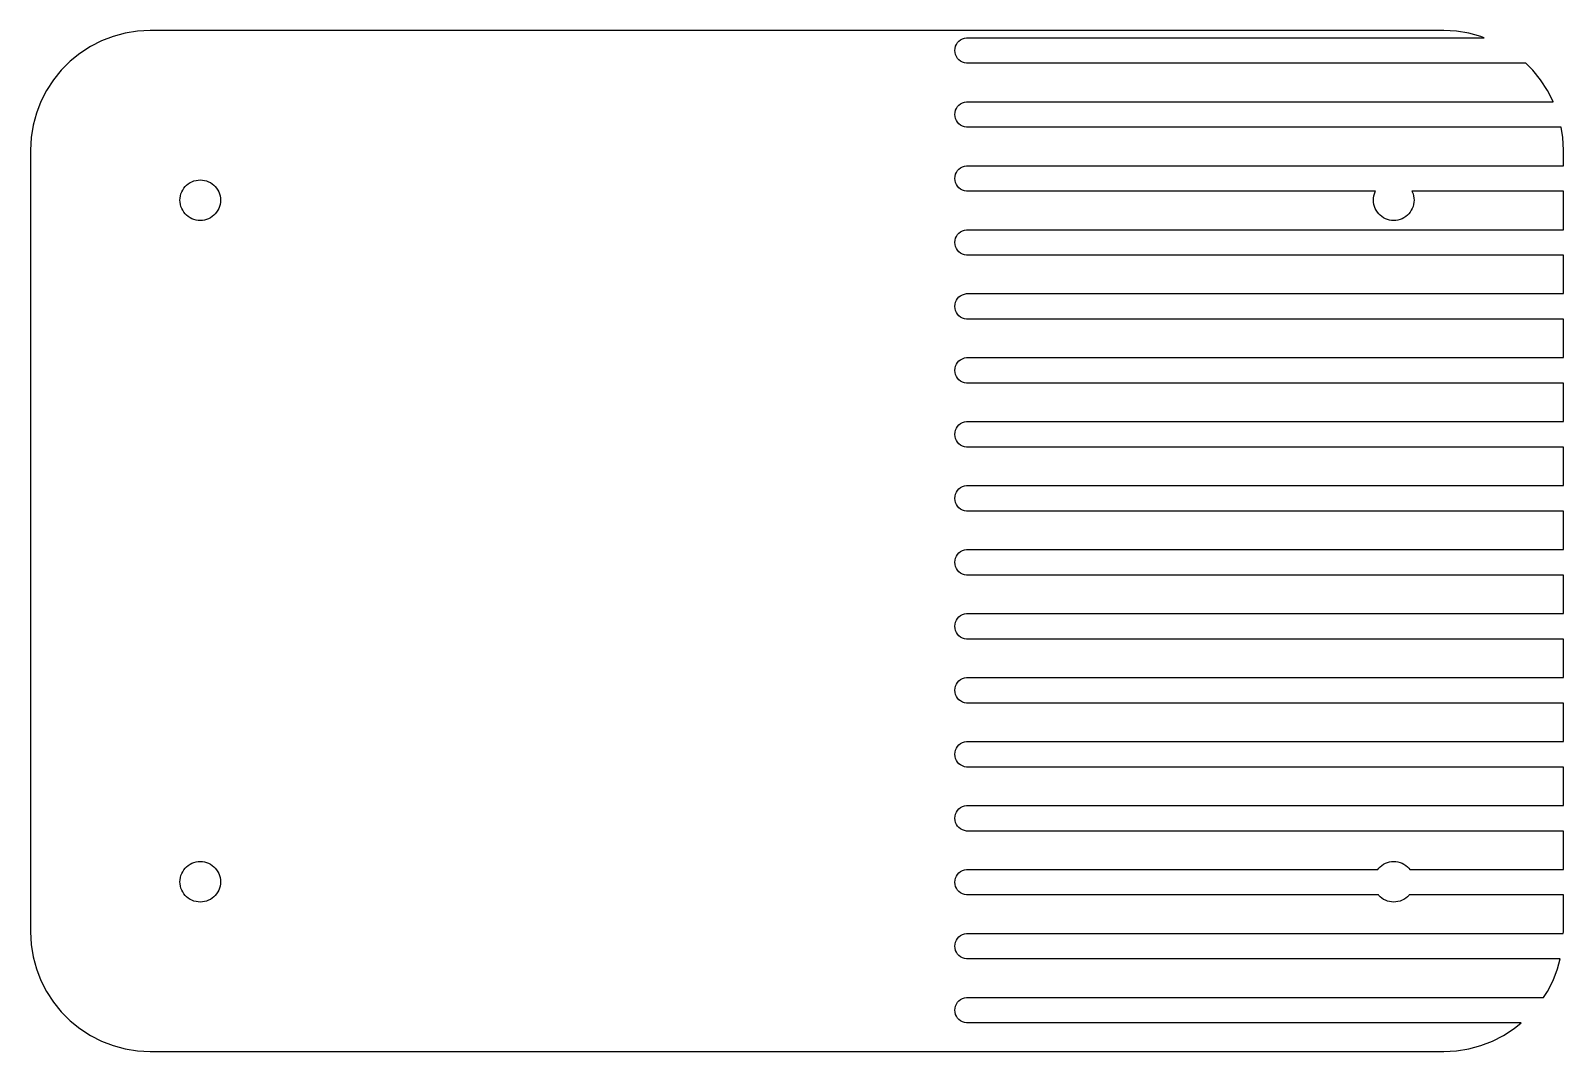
# Model space of a CAD drawing. Header units: metres. Extents: x -90 to 90, y -60 to 60.
import ezdxf

# ---------------------------------------------------------------- set-up
doc = ezdxf.new("R2010")
doc.units = ezdxf.units.M

msp = doc.modelspace()

# ---------------------------------------------------------------- linework, layer by layer
for p, q in [((-78.7358, 59.5191), (-80.1512, 59.1398)), ((-77.2884, 59.7483), (-78.7358, 59.5191)), ((-75.825, 59.825), (-77.2884, 59.7483)), ((75.825, 59.825), (-75.825, 59.825)), ((77.2884, 59.7483), (75.825, 59.825)), ((78.7358, 59.5191), (77.2884, 59.7483)), ((80.1512, 59.1398), (78.7358, 59.5191)), ((-82.825, 57.9494), (-84.054, 57.1512)), ((-81.5193, 58.6146), (-82.825, 57.9494)), ((-80.1512, 59.1398), (-81.5193, 58.6146)), ((18.5, 57.5), (18.5204, 57.7469)), ((18.5204, 57.2531), (18.5, 57.5)), ((18.5204, 57.7469), (18.5813, 57.987)), ((18.5813, 57.987), (18.6808, 58.2139)), ((18.6808, 58.2139), (18.8163, 58.4213)), ((18.8163, 58.4213), (18.9841, 58.6036)), ((18.9841, 58.6036), (19.1796, 58.7558)), ((19.1796, 58.7558), (19.3974, 58.8737)), ((19.3974, 58.8737), (19.6318, 58.9541)), ((19.6318, 58.9541), (19.8761, 58.9949)), ((19.8761, 58.9949), (80.5287, 58.9949)), ((80.5287, 58.9949), (80.1512, 59.1398)), ((-85.1928, 56.229), (-86.229, 55.1928)), ((-84.054, 57.1512), (-85.1928, 56.229)), ((18.5813, 57.0129), (18.5204, 57.2531)), ((18.6808, 56.7861), (18.5813, 57.0129)), ((18.8163, 56.5787), (18.6808, 56.7861)), ((18.9841, 56.3964), (18.8163, 56.5787)), ((19.1796, 56.2442), (18.9841, 56.3964)), ((19.3974, 56.1263), (19.1796, 56.2442)), ((19.6318, 56.0459), (19.3974, 56.1263)), ((19.8761, 56.0051), (19.6318, 56.0459)), ((85.4167, 56.0051), (19.8761, 56.0051)), ((86.229, 55.1928), (85.4167, 56.0051)), ((-87.1512, 54.054), (-87.9494, 52.825)), ((-86.229, 55.1928), (-87.1512, 54.054)), ((87.1512, 54.054), (86.229, 55.1928)), ((87.9494, 52.825), (87.1512, 54.054)), ((-87.9494, 52.825), (-88.6146, 51.5193)), ((88.6146, 51.5193), (87.9494, 52.825)), ((-88.6146, 51.5193), (-89.1398, 50.1512)), ((18.5204, 50.2469), (18.5813, 50.487)), ((18.5813, 50.487), (18.6808, 50.7139)), ((18.6808, 50.7139), (18.8163, 50.9213)), ((18.8163, 50.9213), (18.9841, 51.1036)), ((18.9841, 51.1036), (19.1796, 51.2558)), ((19.1796, 51.2558), (19.3974, 51.3737)), ((19.3974, 51.3737), (19.6318, 51.4541)), ((19.6318, 51.4541), (19.8761, 51.4949)), ((19.8761, 51.4949), (88.624, 51.4949)), ((88.624, 51.4949), (88.6146, 51.5193)), ((-89.5191, 48.7358), (-89.7483, 47.2884)), ((-89.1398, 50.1512), (-89.5191, 48.7358)), ((18.5, 50), (18.5204, 50.2469)), ((18.5204, 49.7531), (18.5, 50)), ((18.5813, 49.5129), (18.5204, 49.7531)), ((18.6808, 49.2861), (18.5813, 49.5129)), ((18.8163, 49.0787), (18.6808, 49.2861)), ((18.9841, 48.8964), (18.8163, 49.0787)), ((19.1796, 48.7442), (18.9841, 48.8964)), ((19.3974, 48.6263), (19.1796, 48.7442)), ((19.6318, 48.5459), (19.3974, 48.6263)), ((19.8761, 48.5051), (19.6318, 48.5459)), ((-89.7483, 47.2884), (-89.825, 45.825)), ((89.5556, 48.5051), (19.8761, 48.5051)), ((89.7483, 47.2884), (89.5556, 48.5051)), ((89.825, 45.825), (89.7483, 47.2884)), ((-89.825, 45.825), (-89.825, -45.825)), ((89.825, 43.9949), (89.825, 45.825)), ((18.5813, 42.987), (18.6808, 43.2139)), ((18.6808, 43.2139), (18.8163, 43.4213)), ((18.8163, 43.4213), (18.9841, 43.6036)), ((18.9841, 43.6036), (19.1796, 43.7558)), ((19.1796, 43.7558), (19.3974, 43.8737)), ((19.3974, 43.8737), (19.6318, 43.9541)), ((19.6318, 43.9541), (19.8761, 43.9949)), ((19.8761, 43.9949), (89.825, 43.9949)), ((-72.0068, 41.1375), (-71.8714, 41.346)), ((-71.8714, 41.346), (-71.715, 41.5392)), ((-71.715, 41.5392), (-71.5392, 41.715)), ((-71.5392, 41.715), (-71.346, 41.8714)), ((-71.346, 41.8714), (-71.1375, 42.0068)), ((-71.1375, 42.0068), (-70.916, 42.1197)), ((-70.916, 42.1197), (-70.6839, 42.2088)), ((-70.6839, 42.2088), (-70.4438, 42.2731)), ((-70.4438, 42.2731), (-70.1983, 42.312)), ((-70.1983, 42.312), (-69.95, 42.325)), ((-69.95, 42.325), (-69.7017, 42.312)), ((-69.7017, 42.312), (-69.4562, 42.2731)), ((-69.4562, 42.2731), (-69.2161, 42.2088)), ((-69.2161, 42.2088), (-68.984, 42.1197)), ((-68.984, 42.1197), (-68.7625, 42.0068)), ((-68.7625, 42.0068), (-68.554, 41.8714)), ((-68.554, 41.8714), (-68.3608, 41.715)), ((-68.3608, 41.715), (-68.185, 41.5392)), ((-68.185, 41.5392), (-68.0286, 41.346)), ((-68.0286, 41.346), (-67.8932, 41.1375)), ((18.5, 42.5), (18.5204, 42.7469)), ((18.5204, 42.2531), (18.5, 42.5)), ((18.5204, 42.7469), (18.5813, 42.987)), ((18.5813, 42.0129), (18.5204, 42.2531)), ((18.6808, 41.7861), (18.5813, 42.0129)), ((18.8163, 41.5787), (18.6808, 41.7861)), ((18.9841, 41.3964), (18.8163, 41.5787)), ((19.1796, 41.2442), (18.9841, 41.3964)), ((-72.325, 39.95), (-72.312, 40.1982)), ((-72.312, 39.7017), (-72.325, 39.95)), ((-72.312, 40.1982), (-72.2731, 40.4438)), ((-72.2731, 39.4562), (-72.312, 39.7017)), ((-72.2731, 40.4438), (-72.2088, 40.6839)), ((-72.2088, 40.6839), (-72.1197, 40.916)), ((-72.1197, 40.916), (-72.0068, 41.1375)), ((-67.8932, 41.1375), (-67.7803, 40.916)), ((-67.7803, 40.916), (-67.6912, 40.6839)), ((-67.6912, 40.6839), (-67.6269, 40.4438)), ((-67.6269, 40.4438), (-67.588, 40.1982)), ((-67.588, 39.7017), (-67.6269, 39.4562)), ((-67.588, 40.1982), (-67.575, 39.95)), ((-67.575, 39.95), (-67.588, 39.7017)), ((19.3974, 41.1263), (19.1796, 41.2442)), ((19.6318, 41.0459), (19.3974, 41.1263)), ((19.8761, 41.0051), (19.6318, 41.0459)), ((67.8257, 41.0051), (19.8761, 41.0051)), ((67.575, 39.95), (67.588, 40.1982)), ((67.588, 39.7017), (67.575, 39.95)), ((67.588, 40.1982), (67.6269, 40.4438)), ((67.6269, 39.4562), (67.588, 39.7017)), ((67.6269, 40.4438), (67.6912, 40.6839)), ((67.6912, 40.6839), (67.7803, 40.916)), ((67.7803, 40.916), (67.8257, 41.0051)), ((89.825, 41.0051), (72.0742, 41.0051)), ((72.0742, 41.0051), (72.1197, 40.916)), ((72.1197, 40.916), (72.2088, 40.6839)), ((72.2088, 40.6839), (72.2731, 40.4438)), ((72.2731, 40.4438), (72.312, 40.1982)), ((72.312, 39.7017), (72.2731, 39.4562)), ((72.312, 40.1982), (72.325, 39.95)), ((72.325, 39.95), (72.312, 39.7017)), ((89.825, 36.4949), (89.825, 41.0051)), ((-72.2088, 39.2161), (-72.2731, 39.4562)), ((-72.1197, 38.984), (-72.2088, 39.2161)), ((-72.0068, 38.7625), (-72.1197, 38.984)), ((-71.8714, 38.554), (-72.0068, 38.7625)), ((-71.715, 38.3608), (-71.8714, 38.554)), ((-71.5392, 38.185), (-71.715, 38.3608)), ((-71.346, 38.0286), (-71.5392, 38.185)), ((-71.1375, 37.8932), (-71.346, 38.0286)), ((-70.916, 37.7803), (-71.1375, 37.8932)), ((-70.6839, 37.6912), (-70.916, 37.7803)), ((-68.984, 37.7803), (-69.2161, 37.6912)), ((-68.7625, 37.8932), (-68.984, 37.7803)), ((-68.554, 38.0286), (-68.7625, 37.8932)), ((-68.3608, 38.185), (-68.554, 38.0286)), ((-68.185, 38.3608), (-68.3608, 38.185)), ((-68.0286, 38.554), (-68.185, 38.3608)), ((-67.8932, 38.7625), (-68.0286, 38.554)), ((-67.7803, 38.984), (-67.8932, 38.7625)), ((-67.6912, 39.2161), (-67.7803, 38.984)), ((-67.6269, 39.4562), (-67.6912, 39.2161)), ((67.6912, 39.2161), (67.6269, 39.4562)), ((67.7803, 38.984), (67.6912, 39.2161)), ((67.8932, 38.7625), (67.7803, 38.984)), ((68.0286, 38.554), (67.8932, 38.7625)), ((68.185, 38.3608), (68.0286, 38.554)), ((68.3608, 38.185), (68.185, 38.3608)), ((68.554, 38.0286), (68.3608, 38.185)), ((68.7625, 37.8932), (68.554, 38.0286)), ((68.984, 37.7803), (68.7625, 37.8932)), ((69.2161, 37.6912), (68.984, 37.7803)), ((70.916, 37.7803), (70.6839, 37.6912)), ((71.1375, 37.8932), (70.916, 37.7803)), ((71.346, 38.0286), (71.1375, 37.8932)), ((71.5392, 38.185), (71.346, 38.0286)), ((71.715, 38.3608), (71.5392, 38.185)), ((71.8714, 38.554), (71.715, 38.3608)), ((72.0068, 38.7625), (71.8714, 38.554)), ((72.1197, 38.984), (72.0068, 38.7625)), ((72.2088, 39.2161), (72.1197, 38.984)), ((72.2731, 39.4562), (72.2088, 39.2161)), ((-70.4438, 37.6269), (-70.6839, 37.6912)), ((-70.1983, 37.588), (-70.4438, 37.6269)), ((-69.95, 37.575), (-70.1983, 37.588)), ((-69.7017, 37.588), (-69.95, 37.575)), ((-69.4562, 37.6269), (-69.7017, 37.588)), ((-69.2161, 37.6912), (-69.4562, 37.6269)), ((18.8163, 35.9213), (18.9841, 36.1036)), ((18.9841, 36.1036), (19.1796, 36.2558)), ((19.1796, 36.2558), (19.3974, 36.3737)), ((19.3974, 36.3737), (19.6318, 36.4541)), ((19.6318, 36.4541), (19.8761, 36.4949)), ((19.8761, 36.4949), (89.825, 36.4949)), ((69.4562, 37.6269), (69.2161, 37.6912)), ((69.7017, 37.588), (69.4562, 37.6269)), ((69.95, 37.575), (69.7017, 37.588)), ((70.1983, 37.588), (69.95, 37.575)), ((70.4438, 37.6269), (70.1983, 37.588)), ((70.6839, 37.6912), (70.4438, 37.6269)), ((18.5, 35), (18.5204, 35.2469)), ((18.5204, 34.7531), (18.5, 35)), ((18.5204, 35.2469), (18.5813, 35.487)), ((18.5813, 34.5129), (18.5204, 34.7531)), ((18.5813, 35.487), (18.6808, 35.7139)), ((18.6808, 34.2861), (18.5813, 34.5129)), ((18.6808, 35.7139), (18.8163, 35.9213)), ((18.8163, 34.0787), (18.6808, 34.2861)), ((18.9841, 33.8964), (18.8163, 34.0787)), ((19.1796, 33.7442), (18.9841, 33.8964)), ((19.3974, 33.6263), (19.1796, 33.7442)), ((19.6318, 33.5459), (19.3974, 33.6263)), ((19.8761, 33.5051), (19.6318, 33.5459)), ((89.825, 33.5051), (19.8761, 33.5051)), ((89.825, 28.9949), (89.825, 33.5051)), ((18.9841, 28.6036), (19.1796, 28.7557)), ((19.1796, 28.7557), (19.3974, 28.8737)), ((19.3974, 28.8737), (19.6318, 28.9541)), ((19.6318, 28.9541), (19.8761, 28.9949)), ((19.8761, 28.9949), (89.825, 28.9949)), ((18.5, 27.5), (18.5204, 27.7469)), ((18.5204, 27.2531), (18.5, 27.5)), ((18.5204, 27.7469), (18.5813, 27.987)), ((18.5813, 27.0129), (18.5204, 27.2531)), ((18.5813, 27.987), (18.6808, 28.2139)), ((18.6808, 26.7861), (18.5813, 27.0129)), ((18.6808, 28.2139), (18.8163, 28.4213)), ((18.8163, 28.4213), (18.9841, 28.6036)), ((18.8163, 26.5787), (18.6808, 26.7861)), ((18.9841, 26.3964), (18.8163, 26.5787)), ((19.1796, 26.2442), (18.9841, 26.3964)), ((19.3974, 26.1263), (19.1796, 26.2442)), ((19.6318, 26.0459), (19.3974, 26.1263)), ((19.8761, 26.0051), (19.6318, 26.0459)), ((89.825, 26.0051), (19.8761, 26.0051)), ((89.825, 21.4949), (89.825, 26.0051)), ((18.5, 20), (18.5204, 20.2469)), ((18.5204, 19.7531), (18.5, 20)), ((18.5204, 20.2469), (18.5813, 20.487)), ((18.5813, 20.487), (18.6808, 20.7139)), ((18.6808, 20.7139), (18.8163, 20.9213)), ((18.8163, 20.9213), (18.9841, 21.1036)), ((18.9841, 21.1036), (19.1796, 21.2557)), ((19.1796, 21.2557), (19.3974, 21.3737)), ((19.3974, 21.3737), (19.6318, 21.4541)), ((19.6318, 21.4541), (19.8761, 21.4949)), ((19.8761, 21.4949), (89.825, 21.4949)), ((18.5813, 19.5129), (18.5204, 19.7531)), ((18.6808, 19.2861), (18.5813, 19.5129)), ((18.8163, 19.0787), (18.6808, 19.2861)), ((18.9841, 18.8964), (18.8163, 19.0787)), ((19.1796, 18.7442), (18.9841, 18.8964)), ((19.3974, 18.6263), (19.1796, 18.7442)), ((19.6318, 18.5459), (19.3974, 18.6263)), ((19.8761, 18.5051), (19.6318, 18.5459)), ((89.825, 18.5051), (19.8761, 18.5051)), ((89.825, 13.9949), (89.825, 18.5051)), ((18.5, 12.5), (18.5204, 12.7469)), ((18.5204, 12.7469), (18.5813, 12.987)), ((18.5813, 12.987), (18.6808, 13.2139)), ((18.6808, 13.2139), (18.8163, 13.4213)), ((18.8163, 13.4213), (18.9841, 13.6036)), ((18.9841, 13.6036), (19.1796, 13.7557)), ((19.1796, 13.7557), (19.3974, 13.8737)), ((19.3974, 13.8737), (19.6318, 13.9541)), ((19.6318, 13.9541), (19.8761, 13.9949)), ((19.8761, 13.9949), (89.825, 13.9949)), ((18.5204, 12.2531), (18.5, 12.5)), ((18.5813, 12.0129), (18.5204, 12.2531)), ((18.6808, 11.7861), (18.5813, 12.0129)), ((18.8163, 11.5787), (18.6808, 11.7861)), ((18.9841, 11.3964), (18.8163, 11.5787)), ((19.1796, 11.2442), (18.9841, 11.3964)), ((19.3974, 11.1263), (19.1796, 11.2442)), ((19.6318, 11.0459), (19.3974, 11.1263)), ((19.8761, 11.0051), (19.6318, 11.0459)), ((89.825, 11.0051), (19.8761, 11.0051)), ((89.825, 6.49487), (89.825, 11.0051)), ((18.5204, 5.24689), (18.5813, 5.48705)), ((18.5813, 5.48705), (18.6808, 5.71391)), ((18.6808, 5.71391), (18.8163, 5.92131)), ((18.8163, 5.92131), (18.9841, 6.10358)), ((18.9841, 6.10358), (19.1796, 6.25574)), ((19.1796, 6.25574), (19.3974, 6.37366)), ((19.3974, 6.37366), (19.6318, 6.45409)), ((19.6318, 6.45409), (19.8761, 6.49487)), ((19.8761, 6.49487), (89.825, 6.49487)), ((18.5, 5), (18.5204, 5.24689)), ((18.5204, 4.7531), (18.5, 5)), ((18.5813, 4.51294), (18.5204, 4.7531)), ((18.6808, 4.28607), (18.5813, 4.51294)), ((18.8163, 4.07867), (18.6808, 4.28607)), ((18.9841, 3.89641), (18.8163, 4.07867)), ((19.1796, 3.74425), (18.9841, 3.89641)), ((19.3974, 3.62633), (19.1796, 3.74425)), ((19.6318, 3.5459), (19.3974, 3.62633)), ((19.8761, 3.50511), (19.6318, 3.5459)), ((89.825, 3.50511), (19.8761, 3.50511)), ((89.825, -1.00511), (89.825, 3.50511)), ((18.5813, -2.01294), (18.6808, -1.78607)), ((18.6808, -1.78607), (18.8163, -1.57867)), ((18.8163, -1.57867), (18.9841, -1.39641)), ((18.9841, -1.39641), (19.1796, -1.24425)), ((19.1796, -1.24425), (19.3974, -1.12633)), ((19.3974, -1.12633), (19.6318, -1.0459)), ((19.6318, -1.0459), (19.8761, -1.00511)), ((19.8761, -1.00511), (89.825, -1.00511)), ((18.5, -2.5), (18.5204, -2.2531)), ((18.5204, -2.74689), (18.5, -2.5)), ((18.5204, -2.2531), (18.5813, -2.01294)), ((18.5813, -2.98705), (18.5204, -2.74689)), ((18.6808, -3.21391), (18.5813, -2.98705)), ((18.8163, -3.42131), (18.6808, -3.21391)), ((18.9841, -3.60358), (18.8163, -3.42131)), ((19.1796, -3.75574), (18.9841, -3.60358)), ((19.3974, -3.87366), (19.1796, -3.75574)), ((19.6318, -3.95409), (19.3974, -3.87366)), ((19.8761, -3.99487), (19.6318, -3.95409)), ((89.825, -3.99487), (19.8761, -3.99487)), ((89.825, -8.50511), (89.825, -3.99487)), ((18.8163, -9.07867), (18.9841, -8.89641)), ((18.9841, -8.89641), (19.1796, -8.74425)), ((19.1796, -8.74425), (19.3974, -8.62633)), ((19.3974, -8.62633), (19.6318, -8.5459)), ((19.6318, -8.5459), (19.8761, -8.50511)), ((19.8761, -8.50511), (89.825, -8.50511)), ((18.5, -10), (18.5204, -9.7531)), ((18.5204, -10.2469), (18.5, -10)), ((18.5204, -9.7531), (18.5813, -9.51294)), ((18.5813, -10.487), (18.5204, -10.2469)), ((18.5813, -9.51294), (18.6808, -9.28607)), ((18.6808, -10.7139), (18.5813, -10.487)), ((18.6808, -9.28607), (18.8163, -9.07867)), ((18.8163, -10.9213), (18.6808, -10.7139)), ((18.9841, -11.1036), (18.8163, -10.9213)), ((19.1796, -11.2557), (18.9841, -11.1036)), ((19.3974, -11.3737), (19.1796, -11.2557)), ((19.6318, -11.4541), (19.3974, -11.3737)), ((19.8761, -11.4949), (19.6318, -11.4541)), ((89.825, -11.4949), (19.8761, -11.4949)), ((89.825, -16.0051), (89.825, -11.4949)), ((19.1796, -16.2442), (19.3974, -16.1263)), ((19.3974, -16.1263), (19.6318, -16.0459)), ((19.6318, -16.0459), (19.8761, -16.0051)), ((19.8761, -16.0051), (89.825, -16.0051)), ((18.5, -17.5), (18.5204, -17.2531)), ((18.5204, -17.7469), (18.5, -17.5)), ((18.5204, -17.2531), (18.5813, -17.0129)), ((18.5813, -17.987), (18.5204, -17.7469)), ((18.5813, -17.0129), (18.6808, -16.7861)), ((18.6808, -16.7861), (18.8163, -16.5787)), ((18.8163, -16.5787), (18.9841, -16.3964)), ((18.9841, -16.3964), (19.1796, -16.2442)), ((18.6808, -18.2139), (18.5813, -17.987)), ((18.8163, -18.4213), (18.6808, -18.2139)), ((18.9841, -18.6036), (18.8163, -18.4213)), ((19.1796, -18.7557), (18.9841, -18.6036)), ((19.3974, -18.8737), (19.1796, -18.7557)), ((19.6318, -18.9541), (19.3974, -18.8737)), ((19.8761, -18.9949), (19.6318, -18.9541)), ((89.825, -18.9949), (19.8761, -18.9949)), ((89.825, -23.5051), (89.825, -18.9949)), ((18.5, -25), (18.5204, -24.7531)), ((18.5204, -25.2469), (18.5, -25)), ((18.5204, -24.7531), (18.5813, -24.5129)), ((18.5813, -24.5129), (18.6808, -24.2861)), ((18.6808, -24.2861), (18.8163, -24.0787)), ((18.8163, -24.0787), (18.9841, -23.8964)), ((18.9841, -23.8964), (19.1796, -23.7442)), ((19.1796, -23.7442), (19.3974, -23.6263)), ((19.3974, -23.6263), (19.6318, -23.5459)), ((19.6318, -23.5459), (19.8761, -23.5051)), ((19.8761, -23.5051), (89.825, -23.5051)), ((18.5813, -25.487), (18.5204, -25.2469)), ((18.6808, -25.7139), (18.5813, -25.487)), ((18.8163, -25.9213), (18.6808, -25.7139)), ((18.9841, -26.1036), (18.8163, -25.9213)), ((19.1796, -26.2557), (18.9841, -26.1036)), ((19.3974, -26.3737), (19.1796, -26.2557)), ((19.6318, -26.4541), (19.3974, -26.3737)), ((19.8761, -26.4949), (19.6318, -26.4541)), ((89.825, -26.4949), (19.8761, -26.4949)), ((89.825, -31.0051), (89.825, -26.4949)), ((18.5, -32.5), (18.5204, -32.2531)), ((18.5204, -32.2531), (18.5813, -32.0129)), ((18.5813, -32.0129), (18.6808, -31.7861)), ((18.6808, -31.7861), (18.8163, -31.5787)), ((18.8163, -31.5787), (18.9841, -31.3964)), ((18.9841, -31.3964), (19.1796, -31.2442)), ((19.1796, -31.2442), (19.3974, -31.1263)), ((19.3974, -31.1263), (19.6318, -31.0459)), ((19.6318, -31.0459), (19.8761, -31.0051)), ((19.8761, -31.0051), (89.825, -31.0051)), ((18.5204, -32.7469), (18.5, -32.5)), ((18.5813, -32.987), (18.5204, -32.7469)), ((18.6808, -33.2139), (18.5813, -32.987)), ((18.8163, -33.4213), (18.6808, -33.2139)), ((18.9841, -33.6036), (18.8163, -33.4213)), ((19.1796, -33.7557), (18.9841, -33.6036)), ((19.3974, -33.8737), (19.1796, -33.7557)), ((19.6318, -33.9541), (19.3974, -33.8737)), ((19.8761, -33.9949), (19.6318, -33.9541)), ((89.825, -33.9949), (19.8761, -33.9949)), ((89.825, -38.5051), (89.825, -33.9949)), ((-70.916, -37.7803), (-70.6839, -37.6912)), ((-70.6839, -37.6912), (-70.4438, -37.6269)), ((-70.4438, -37.6269), (-70.1983, -37.588)), ((-70.1983, -37.588), (-69.95, -37.575)), ((-69.95, -37.575), (-69.7017, -37.588)), ((-69.7017, -37.588), (-69.4562, -37.6269)), ((-69.4562, -37.6269), (-69.2161, -37.6912)), ((-69.2161, -37.6912), (-68.984, -37.7803)), ((68.984, -37.7803), (69.2161, -37.6912)), ((69.2161, -37.6912), (69.4562, -37.6269)), ((69.4562, -37.6269), (69.7017, -37.588)), ((69.7017, -37.588), (69.95, -37.575)), ((69.95, -37.575), (70.1983, -37.588)), ((70.1983, -37.588), (70.4438, -37.6269)), ((70.4438, -37.6269), (70.6839, -37.6912)), ((70.6839, -37.6912), (70.916, -37.7803)), ((-72.312, -39.7017), (-72.2731, -39.4562)), ((-72.2731, -39.4562), (-72.2088, -39.2161)), ((-72.2088, -39.2161), (-72.1197, -38.984)), ((-72.1197, -38.984), (-72.0068, -38.7625)), ((-72.0068, -38.7625), (-71.8714, -38.554)), ((-71.8714, -38.554), (-71.715, -38.3608)), ((-71.715, -38.3608), (-71.5392, -38.185)), ((-71.5392, -38.185), (-71.346, -38.0286)), ((-71.346, -38.0286), (-71.1375, -37.8932)), ((-71.1375, -37.8932), (-70.916, -37.7803)), ((-68.984, -37.7803), (-68.7625, -37.8932)), ((-68.7625, -37.8932), (-68.554, -38.0286)), ((-68.554, -38.0286), (-68.3608, -38.185)), ((-68.3608, -38.185), (-68.185, -38.3608)), ((-68.185, -38.3608), (-68.0286, -38.554)), ((-68.0286, -38.554), (-67.8932, -38.7625)), ((-67.8932, -38.7625), (-67.7803, -38.984)), ((-67.7803, -38.984), (-67.6912, -39.2161)), ((-67.6912, -39.2161), (-67.6269, -39.4562)), ((-67.6269, -39.4562), (-67.588, -39.7017)), ((18.5204, -39.7531), (18.5813, -39.5129)), ((18.5813, -39.5129), (18.6808, -39.2861)), ((18.6808, -39.2861), (18.8163, -39.0787)), ((18.8163, -39.0787), (18.9841, -38.8964)), ((18.9841, -38.8964), (19.1796, -38.7442)), ((19.1796, -38.7442), (19.3974, -38.6263)), ((19.3974, -38.6263), (19.6318, -38.5459)), ((19.6318, -38.5459), (19.8761, -38.5051)), ((19.8761, -38.5051), (68.0682, -38.5051)), ((68.0682, -38.5051), (68.185, -38.3608)), ((68.185, -38.3608), (68.3608, -38.185)), ((68.3608, -38.185), (68.554, -38.0286)), ((68.554, -38.0286), (68.7625, -37.8932)), ((68.7625, -37.8932), (68.984, -37.7803)), ((70.916, -37.7803), (71.1375, -37.8932)), ((71.1375, -37.8932), (71.346, -38.0286)), ((71.346, -38.0286), (71.5392, -38.185)), ((71.5392, -38.185), (71.715, -38.3608)), ((71.715, -38.3608), (71.8318, -38.5051)), ((71.8318, -38.5051), (89.825, -38.5051)), ((-72.325, -39.95), (-72.312, -39.7017)), ((-72.312, -40.1982), (-72.325, -39.95)), ((-72.2731, -40.4438), (-72.312, -40.1982)), ((-72.2088, -40.6839), (-72.2731, -40.4438)), ((-72.1197, -40.916), (-72.2088, -40.6839)), ((-72.0068, -41.1375), (-72.1197, -40.916)), ((-71.8714, -41.346), (-72.0068, -41.1375)), ((-67.8932, -41.1375), (-68.0286, -41.346)), ((-67.7803, -40.916), (-67.8932, -41.1375)), ((-67.6912, -40.6839), (-67.7803, -40.916)), ((-67.6269, -40.4438), (-67.6912, -40.6839)), ((-67.588, -40.1982), (-67.6269, -40.4438)), ((-67.588, -39.7017), (-67.575, -39.95)), ((-67.575, -39.95), (-67.588, -40.1982)), ((18.5, -40), (18.5204, -39.7531)), ((18.5204, -40.2469), (18.5, -40)), ((18.5813, -40.487), (18.5204, -40.2469)), ((18.6808, -40.7139), (18.5813, -40.487)), ((18.8163, -40.9213), (18.6808, -40.7139)), ((18.9841, -41.1036), (18.8163, -40.9213)), ((19.1796, -41.2557), (18.9841, -41.1036)), ((19.3974, -41.3737), (19.1796, -41.2557)), ((-71.715, -41.5392), (-71.8714, -41.346)), ((-71.5392, -41.715), (-71.715, -41.5392)), ((-71.346, -41.8714), (-71.5392, -41.715)), ((-71.1375, -42.0068), (-71.346, -41.8714)), ((-70.916, -42.1197), (-71.1375, -42.0068)), ((-70.6839, -42.2088), (-70.916, -42.1197)), ((-70.4438, -42.2731), (-70.6839, -42.2088)), ((-70.1983, -42.312), (-70.4438, -42.2731)), ((-69.95, -42.325), (-70.1983, -42.312)), ((-69.7017, -42.312), (-69.95, -42.325)), ((-69.4562, -42.2731), (-69.7017, -42.312)), ((-69.2161, -42.2088), (-69.4562, -42.2731)), ((-68.984, -42.1197), (-69.2161, -42.2088)), ((-68.7625, -42.0068), (-68.984, -42.1197)), ((-68.554, -41.8714), (-68.7625, -42.0068)), ((-68.3608, -41.715), (-68.554, -41.8714)), ((-68.185, -41.5392), (-68.3608, -41.715)), ((-68.0286, -41.346), (-68.185, -41.5392)), ((19.6318, -41.4541), (19.3974, -41.3737)), ((19.8761, -41.4949), (19.6318, -41.4541)), ((68.1491, -41.4949), (19.8761, -41.4949)), ((68.185, -41.5392), (68.1491, -41.4949)), ((68.3608, -41.715), (68.185, -41.5392)), ((68.554, -41.8714), (68.3608, -41.715)), ((68.7625, -42.0068), (68.554, -41.8714)), ((68.984, -42.1197), (68.7625, -42.0068)), ((69.2161, -42.2088), (68.984, -42.1197)), ((69.4562, -42.2731), (69.2161, -42.2088)), ((69.7017, -42.312), (69.4562, -42.2731)), ((69.95, -42.325), (69.7017, -42.312)), ((70.1983, -42.312), (69.95, -42.325)), ((70.4438, -42.2731), (70.1983, -42.312)), ((70.6839, -42.2088), (70.4438, -42.2731)), ((70.916, -42.1197), (70.6839, -42.2088)), ((71.1375, -42.0068), (70.916, -42.1197)), ((71.346, -41.8714), (71.1375, -42.0068)), ((71.5392, -41.715), (71.346, -41.8714)), ((71.715, -41.5392), (71.5392, -41.715)), ((71.7508, -41.4949), (71.715, -41.5392)), ((89.825, -41.4949), (71.7508, -41.4949)), ((89.825, -45.825), (89.825, -41.4949)), ((-89.825, -45.825), (-89.7483, -47.2884)), ((18.6808, -46.7861), (18.8163, -46.5787)), ((18.8163, -46.5787), (18.9841, -46.3964)), ((18.9841, -46.3964), (19.1796, -46.2442)), ((19.1796, -46.2442), (19.3974, -46.1263)), ((19.3974, -46.1263), (19.6318, -46.0459)), ((19.6318, -46.0459), (19.8761, -46.0051)), ((19.8761, -46.0051), (89.8156, -46.0051)), ((89.8156, -46.0051), (89.825, -45.825)), ((-89.7483, -47.2884), (-89.5191, -48.7358)), ((18.5, -47.5), (18.5204, -47.2531)), ((18.5204, -47.7469), (18.5, -47.5)), ((18.5204, -47.2531), (18.5813, -47.0129)), ((18.5813, -47.987), (18.5204, -47.7469)), ((18.5813, -47.0129), (18.6808, -46.7861)), ((18.6808, -48.2139), (18.5813, -47.987)), ((18.8163, -48.4213), (18.6808, -48.2139)), ((18.9841, -48.6036), (18.8163, -48.4213)), ((-89.5191, -48.7358), (-89.1398, -50.1512)), ((-89.1398, -50.1512), (-88.6146, -51.5193)), ((19.1796, -48.7557), (18.9841, -48.6036)), ((19.3974, -48.8737), (19.1796, -48.7557)), ((19.6318, -48.9541), (19.3974, -48.8737)), ((19.8761, -48.9949), (19.6318, -48.9541)), ((89.4496, -48.9949), (19.8761, -48.9949)), ((88.6146, -51.5193), (89.1398, -50.1512)), ((89.1398, -50.1512), (89.4496, -48.9949)), ((-88.6146, -51.5193), (-87.9494, -52.825)), ((87.9494, -52.825), (88.6146, -51.5193)), ((-87.9494, -52.825), (-87.1512, -54.054)), ((18.9841, -53.8964), (19.1796, -53.7442)), ((19.1796, -53.7442), (19.3974, -53.6263)), ((19.3974, -53.6263), (19.6318, -53.5459)), ((19.6318, -53.5459), (19.8761, -53.5051)), ((19.8761, -53.5051), (87.5077, -53.5051)), ((87.5077, -53.5051), (87.9494, -52.825)), ((-87.1512, -54.054), (-86.229, -55.1928)), ((-86.229, -55.1928), (-85.1928, -56.229)), ((18.5, -55), (18.5204, -54.7531)), ((18.5204, -55.2469), (18.5, -55)), ((18.5204, -54.7531), (18.5813, -54.5129)), ((18.5813, -55.487), (18.5204, -55.2469)), ((18.5813, -54.5129), (18.6808, -54.2861)), ((18.6808, -55.7139), (18.5813, -55.487)), ((18.6808, -54.2861), (18.8163, -54.0787)), ((18.8163, -54.0787), (18.9841, -53.8964)), ((-85.1928, -56.229), (-84.054, -57.1512)), ((-84.054, -57.1512), (-82.825, -57.9494)), ((18.8163, -55.9213), (18.6808, -55.7139)), ((18.9841, -56.1036), (18.8163, -55.9213)), ((19.1796, -56.2557), (18.9841, -56.1036)), ((19.3974, -56.3737), (19.1796, -56.2557)), ((19.6318, -56.4541), (19.3974, -56.3737)), ((19.8761, -56.4949), (19.6318, -56.4541)), ((84.8645, -56.4949), (19.8761, -56.4949)), ((82.825, -57.9494), (84.054, -57.1512)), ((84.054, -57.1512), (84.8645, -56.4949)), ((-82.825, -57.9494), (-81.5193, -58.6146)), ((-81.5193, -58.6146), (-80.1512, -59.1398)), ((-80.1512, -59.1398), (-78.7358, -59.5191)), ((78.7358, -59.5191), (80.1512, -59.1398)), ((80.1512, -59.1398), (81.5193, -58.6146)), ((81.5193, -58.6146), (82.825, -57.9494)), ((-78.7358, -59.5191), (-77.2884, -59.7483)), ((-77.2884, -59.7483), (-75.825, -59.825)), ((-75.825, -59.825), (75.825, -59.825)), ((75.825, -59.825), (77.2884, -59.7483)), ((77.2884, -59.7483), (78.7358, -59.5191))]:
    msp.add_line(p, q)

doc.saveas('drawing.dxf')
